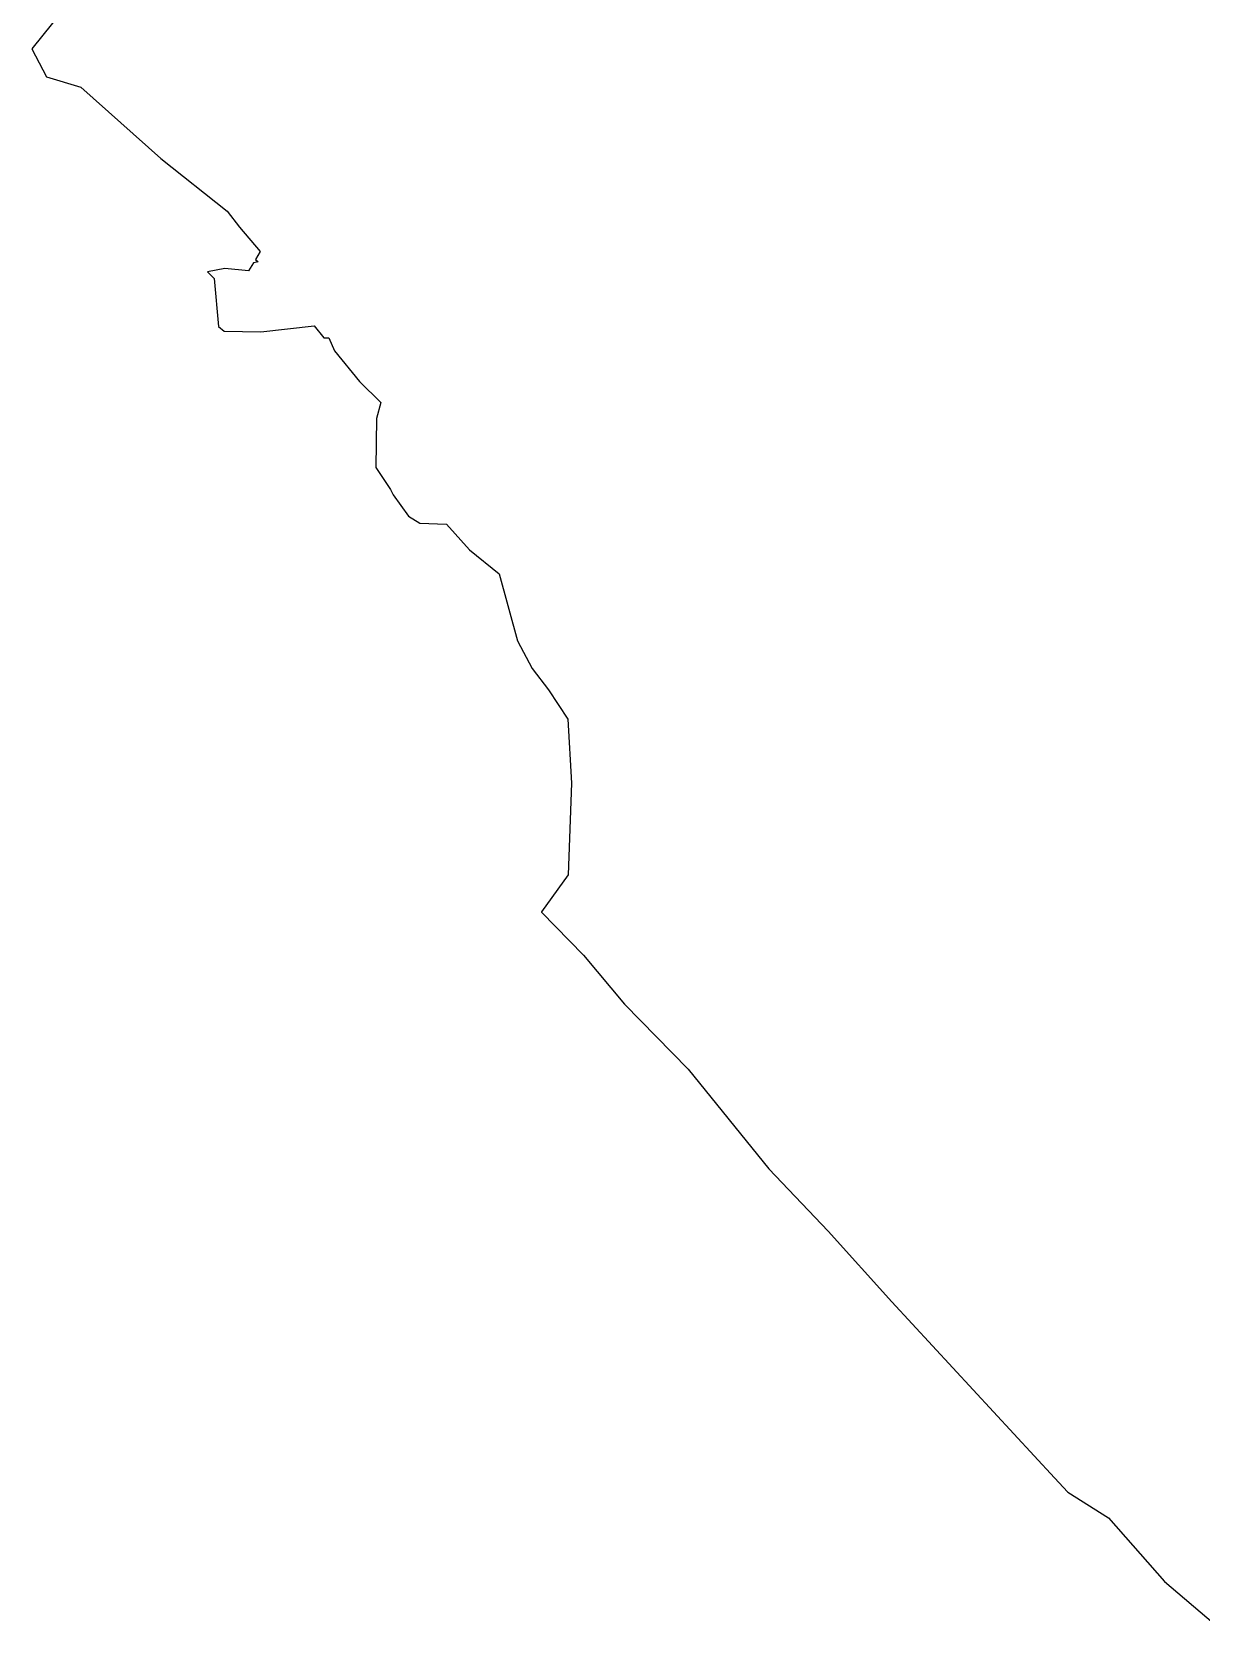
# Model space of a CAD drawing. Header units: metres. Extents: x 283060 to 287329, y 2093135 to 2097999.
# Drawn here: x 283060 to 284489, y 2094254 to 2096197 of the extents above; entities that cross this region are included whole.
import ezdxf

# ---------------------------------------------------------------- set-up
doc = ezdxf.new("R2010")
doc.units = ezdxf.units.M
doc.layers.add('VILLAGE BOUNDRY', color=1, linetype='Continuous')

msp = doc.modelspace()

# ---------------------------------------------------------------- linework, layer by layer
at = {"layer": 'VILLAGE BOUNDRY'}
for p, q in [((283113.2, 2096242.3), (283060.3, 2096176.3)), ((283060.3, 2096176.3), (283078.2, 2096142)), ((283078.2, 2096142), (283120.3, 2096129.7)), ((283120.3, 2096129.7), (283217.9, 2096042.6)), ((283217.9, 2096042.6), (283298.9, 2095978)), ((283298.9, 2095978), (283314.1, 2095958.6)), ((283314.1, 2095958.6), (283339.2, 2095928.7)), ((283330.9, 2095915.2), (283324.8, 2095905.2)), ((283336.7, 2095916.3), (283330.9, 2095915.2)), ((283339.2, 2095928.7), (283333.4, 2095919.3)), ((283333.4, 2095919.3), (283336.7, 2095916.3)), ((283295.9, 2095908.2), (283275.1, 2095904)), ((283275.1, 2095904), (283283.1, 2095896)), ((283283.1, 2095896), (283288.3, 2095837.2)), ((283324.8, 2095905.2), (283295.9, 2095908.2)), ((283288.3, 2095837.2), (283295.2, 2095831.5)), ((283340, 2095830.6), (283405.1, 2095838.1)), ((283405.1, 2095838.1), (283417.1, 2095823.4)), ((283295.2, 2095831.5), (283340, 2095830.6)), ((283417.1, 2095823.4), (283423.2, 2095823.3)), ((283423.2, 2095823.3), (283430.1, 2095807.5)), ((283430.1, 2095807.5), (283460.7, 2095770)), ((283460.7, 2095770), (283486.6, 2095744.3)), ((283486.6, 2095744.3), (283481.2, 2095724.9)), ((283481.2, 2095724.9), (283480.5, 2095664.9)), ((283480.5, 2095664.9), (283498.5, 2095638.1)), ((283498.5, 2095638.1), (283501.9, 2095631.9)), ((283501.9, 2095631.9), (283520.6, 2095605.5)), ((283520.6, 2095605.5), (283534.5, 2095597.2)), ((283534.5, 2095597.2), (283567.1, 2095595.8)), ((283567.1, 2095595.8), (283594.9, 2095564.4)), ((283594.9, 2095564.4), (283631.2, 2095535.1)), ((283631.2, 2095535.1), (283653.6, 2095453.6)), ((283653.6, 2095453.6), (283671.7, 2095419.5)), ((283671.7, 2095419.5), (283691.5, 2095393.7)), ((283691.5, 2095393.7), (283715.1, 2095357.9)), ((283715.1, 2095357.9), (283719.8, 2095279.4)), ((283719.8, 2095279.4), (283715.7, 2095167.6)), ((283715.7, 2095167.6), (283683, 2095122.5)), ((283683, 2095122.5), (283682.9, 2095121.9)), ((283682.9, 2095121.9), (283734.2, 2095069.7)), ((283734.2, 2095069.7), (283784.3, 2095009.9)), ((283784.3, 2095009.9), (283862.3, 2094930.5)), ((283862.3, 2094930.5), (283960.9, 2094808.7)), ((283960.9, 2094808.7), (284033.3, 2094732.3)), ((284033.3, 2094732.3), (284110.8, 2094646.1)), ((284110.8, 2094646.1), (284309.6, 2094431.1)), ((284309.6, 2094431.1), (284326.1, 2094413.9)), ((284326.1, 2094413.9), (284375.8, 2094382.6)), ((284375.8, 2094382.6), (284444, 2094304.8)), ((284444, 2094304.8), (284504, 2094253.8))]:
    msp.add_line(p, q, dxfattribs=at)

doc.saveas('drawing.dxf')
